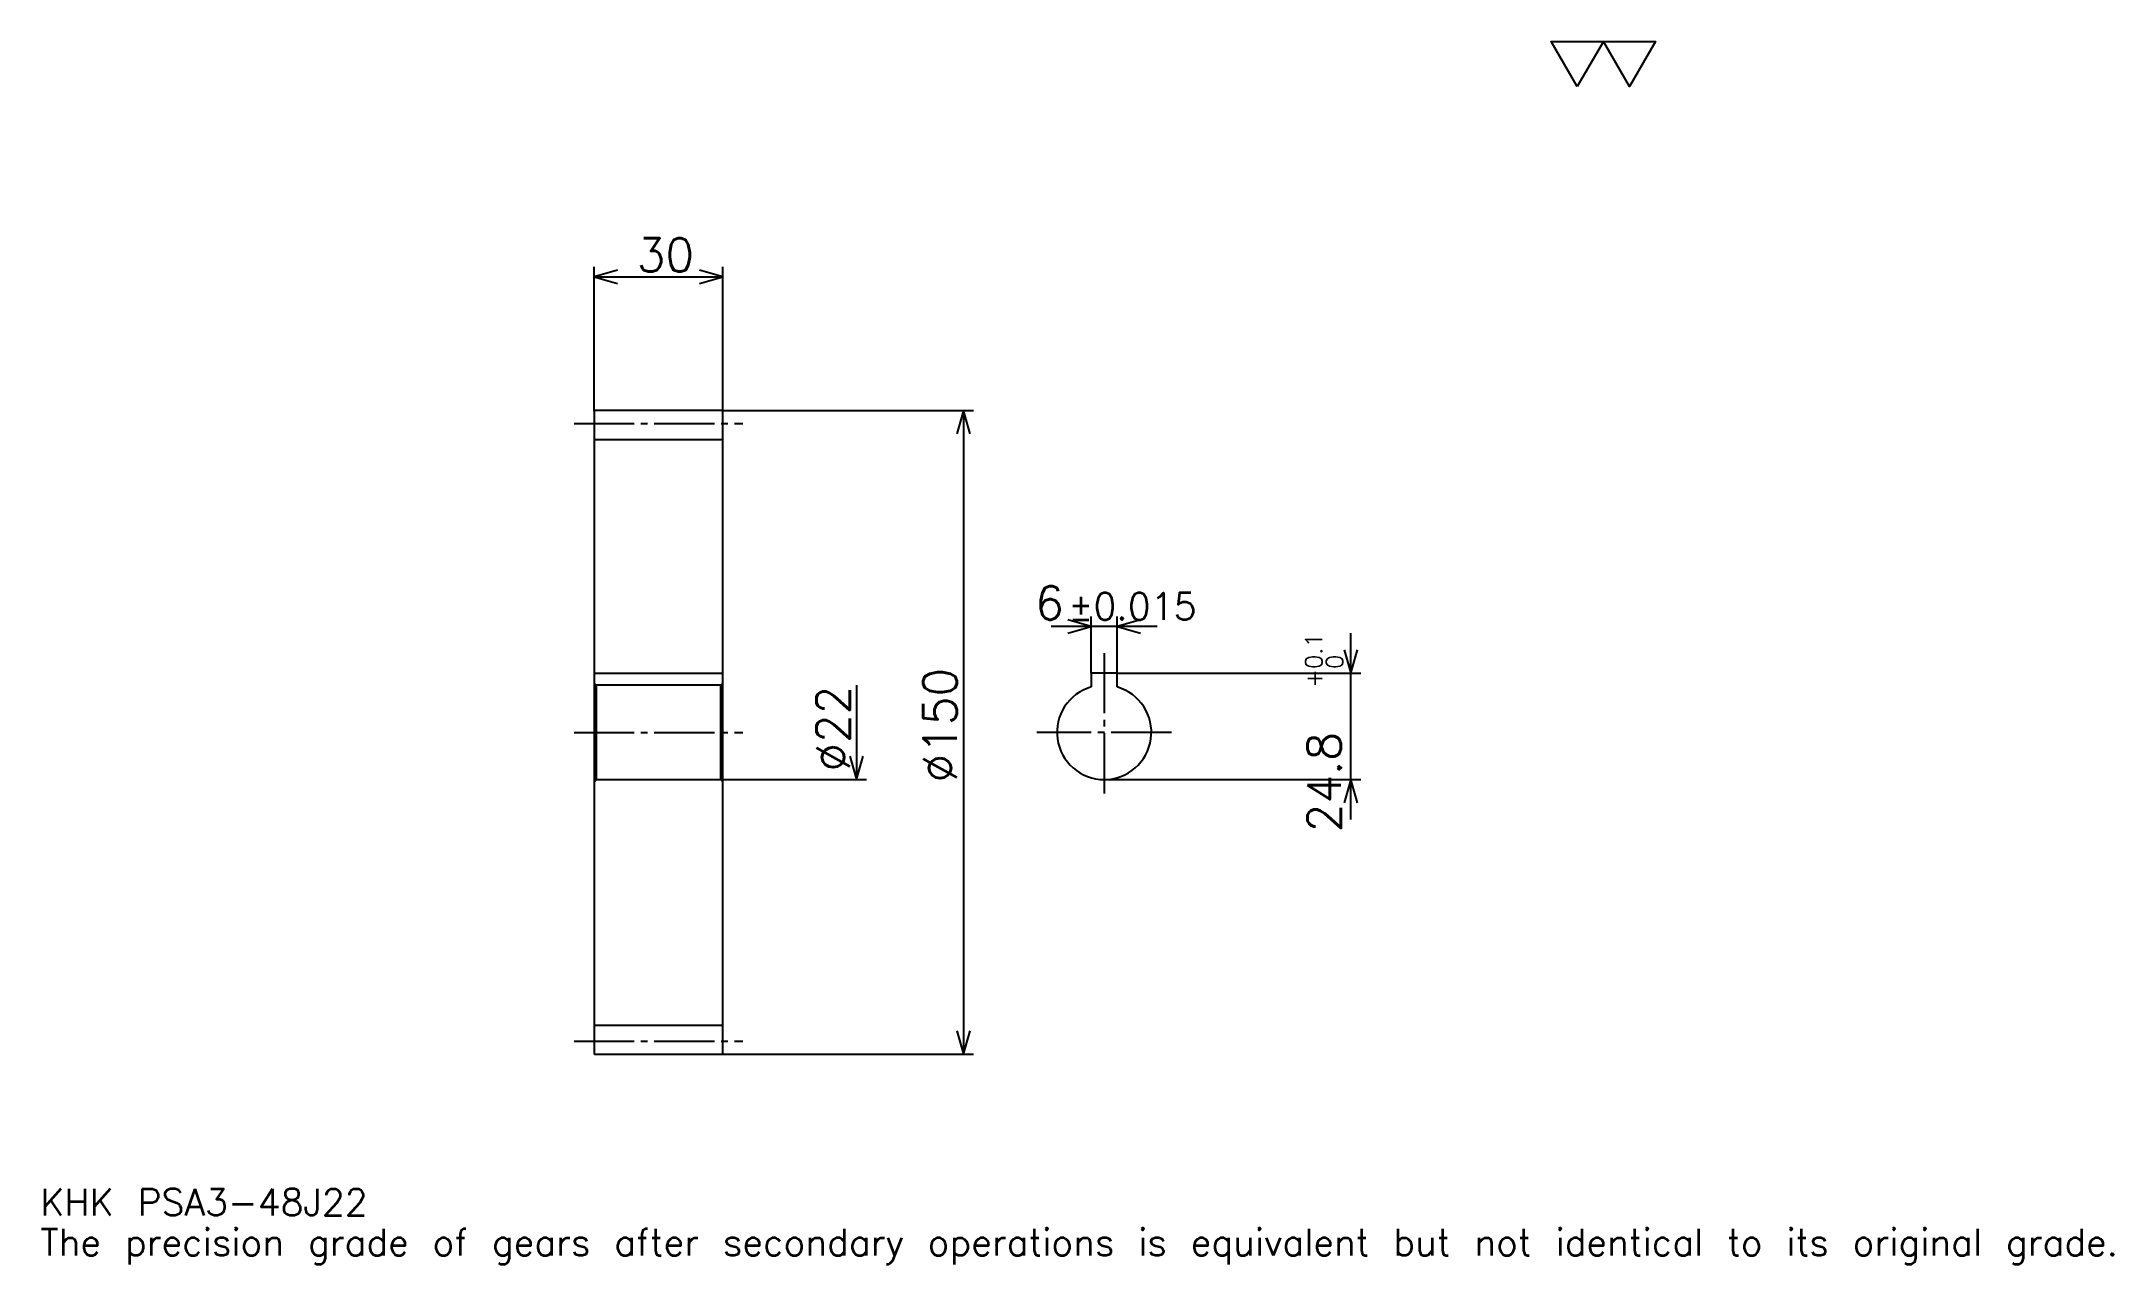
# Model space of a CAD drawing. Extents: x 16 to 499, y 6 to 291.
import ezdxf

# ---------------------------------------------------------------- set-up
doc = ezdxf.new("R2010")
doc.units = 0
doc.linetypes.add('DASHDOT', pattern=[18.684782, 14.013587, -1.557065, 1.557065, -1.557065])
doc.layers.get('0').update_dxf_attribs({"linetype": 'CONTINUOUS'})
doc.layers.add('DASHDOT', color=6, linetype='DASHDOT')
doc.styles.add('KANJI', font='TXT', dxfattribs={"bigfont": 'BIGFONT'})

msp = doc.modelspace()

# ---------------------------------------------------------------- linework, layer by layer
at = {"color": 5}
for p, q in [((144.605972, 204.754074), (144.605972, 238.230972)), ((174.605972, 204.754074), (174.605972, 238.230972)), ((144.605972, 235.895386), (174.605972, 235.895386)), ((144.605972, 204.654083), (144.605972, 204.754074)), ((174.505966, 204.754074), (174.605972, 204.754074)), ((174.605972, 204.754074), (232.995911, 204.754074)), ((174.605972, 204.654083), (174.605972, 204.754074)), ((230.660324, 204.754074), (230.660324, 54.754074)), ((260.459229, 143.554077), (260.459229, 156.789124)), ((266.459229, 143.554077), (266.459229, 156.789124)), ((275.801636, 154.453537), (251.116852, 154.453537)), ((320.956543, 109.411682), (320.956543, 152.896469)), ((205.747284, 140.754074), (205.747284, 118.754074)), ((266.459229, 143.554077), (323.292114, 143.554077)), ((174.605972, 118.754074), (208.08287, 118.754074)), ((263.459229, 118.754074), (323.292114, 118.754074)), ((174.505966, 54.754074), (174.605972, 54.754074)), ((174.605972, 54.754074), (232.995911, 54.754074))]:
    msp.add_line(p, q, dxfattribs=at)
at = {"color": 4}
for p, q in [((144.605972, 198.004074), (174.605972, 198.004074)), ((144.605972, 143.554077), (174.605972, 143.554077)), ((174.605972, 141.254074), (174.105972, 140.754074)), ((144.605972, 118.254074), (145.105972, 118.754074)), ((174.605972, 118.254074), (174.105972, 118.754074)), ((144.605972, 61.504074), (174.605972, 61.504074))]:
    msp.add_line(p, q, dxfattribs=at)
at = {"color": 7}
msp.add_lwpolyline([(373.695648, 280.271729), (367.623108, 290.797485), (391.9133, 290.797485), (385.840759, 280.271729), (379.768188, 290.797485), (373.695648, 280.271729)], dxfattribs=at)
at = {"color": 5}
for points in [[(150.055695, 237.452454), (144.605972, 235.895386), (150.055695, 234.338318)], [(169.15625, 234.338318), (174.605972, 235.895386), (169.15625, 237.452454)], [(232.217392, 199.304352), (230.660324, 204.754074), (229.103256, 199.304352)], [(255.009506, 152.896469), (260.459229, 154.453537), (255.009506, 156.01059)], [(271.908966, 156.01059), (266.459229, 154.453537), (271.908966, 152.896469)], [(319.399475, 149.003799), (320.956543, 143.554077), (322.513611, 149.003799)], [(204.190216, 124.203804), (205.747284, 118.754074), (207.304337, 124.203804)], [(322.513611, 113.304344), (320.956543, 118.754074), (319.399475, 113.304344)], [(229.103256, 60.203804), (230.660324, 54.754074), (232.217392, 60.203804)]]:
    msp.add_lwpolyline(points, dxfattribs=at)
at = {"color": 4}
for points in [[(144.605972, 118.254074), (144.605972, 54.854073), (144.705978, 54.754074), (174.505966, 54.754074), (174.605972, 54.854073), (174.605972, 204.654083), (174.505966, 204.754074), (144.705978, 204.754074), (144.605972, 204.654083), (144.605972, 118.254074)], [(144.605972, 141.254074), (145.105972, 140.754074), (145.105972, 118.754074), (174.105972, 118.754074), (174.105972, 140.754074), (145.105972, 140.754074)], [(266.459229, 140.337082), (266.459229, 143.554077), (260.459229, 143.554077), (260.459229, 140.337082)]]:
    msp.add_lwpolyline(points, dxfattribs=at)
msp.add_arc((263.459229, 129.754074), 11, 105.82662089, 74.17337911, dxfattribs=at)
at = {"layer": 'DASHDOT', "color": 7}
for p, q in [((139.934784, 201.754074), (179.277161, 201.754074)), ((263.459229, 148.225266), (263.459229, 114.082878)), ((139.934784, 129.754074), (179.277161, 129.754074)), ((279.130432, 129.754074), (247.78804, 129.754074)), ((139.934784, 57.754074), (179.277161, 57.754074))]:
    msp.add_line(p, q, dxfattribs=at)

# ---------------------------------------------------------------- texts
at = {"color": 7, "style": 'KANJI'}
for s, height, p in [('30', 7.785326, (154.545517, 237.141022)), ('6', 7.785326, (247.388779, 156.01059)), ('%%p0.015', 6.228261, (255.095306, 156.01059)), ('KHK PSA3-48J22', 6.228261, (15.570652, 17.127718)), ('The precision grade of gears after secondary operations is equivalent but not identical to its original grade.', 6.228261, (15.570652, 7.785326))]:
    msp.add_text(s, height=height, dxfattribs=at).set_placement(p)
for s, height, p in [('0.1', 3.892663, (314.261169, 144.533081)), ('0', 3.892663, (319.088043, 144.533081)), ('%%c150', 7.785326, (229.103256, 118.076088)), ('+', 3.892663, (314.261169, 140.173294)), ('%%c22', 7.785326, (204.190216, 120.606316)), ('24.8', 7.785326, (318.620911, 106.475319))]:
    msp.add_text(s, height=height, rotation=90, dxfattribs=at).set_placement(p)

doc.saveas('drawing.dxf')
